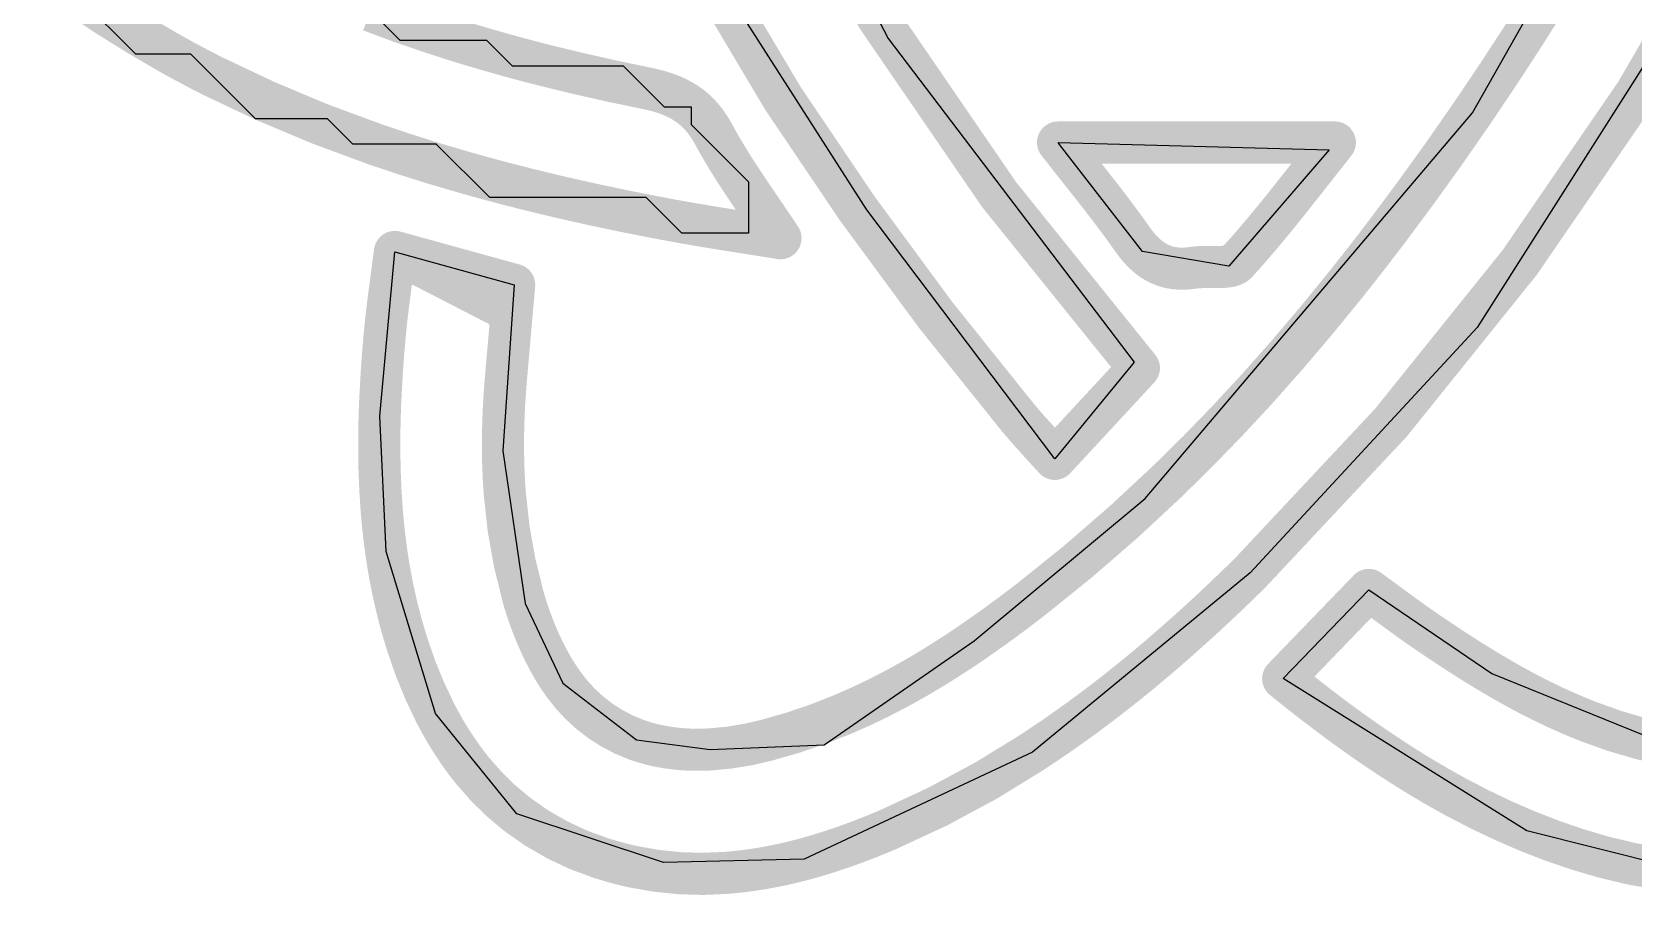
# Model space of a CAD drawing. Header units: millimetres. Extents: x 80 to 209, y 77 to 97.
# Drawn here: x 85.738 to 89.538, y 86.89 to 88.938 of the extents above; entities that cross this region are included whole.
import ezdxf

# ---------------------------------------------------------------- set-up
doc = ezdxf.new("R2010")
doc.units = ezdxf.units.MM
doc.layers.add('TopOverlay', color=2, linetype='Continuous')

msp = doc.modelspace()

# ---------------------------------------------------------------- linework, layer by layer
at = {"layer": 'TopOverlay'}
for p, q in [((87.228, 89.9598), (87.7693, 88.9225)), ((89.1549, 88.7461), (89.6997, 89.7099)), ((89.7884, 89.2154), (89.1663, 88.2367)), ((85.9843, 88.885), (85.738, 89.1312)), ((87.7185, 88.5161), (87.3121, 89.1511)), ((86.4623, 89.0673), (86.6109, 88.9187)), ((86.6109, 88.9187), (86.8161, 88.9187)), ((86.8161, 88.9187), (86.877, 88.8577)), ((87.7693, 88.9225), (88.3525, 88.1542)), ((86.1149, 88.885), (85.9843, 88.885)), ((86.268, 88.7319), (86.1149, 88.885)), ((86.877, 88.8577), (87.1401, 88.8577)), ((87.1401, 88.8577), (87.2377, 88.7602)), ((87.2377, 88.7602), (87.3015, 88.7602)), ((87.3015, 88.7602), (87.3015, 88.7181)), ((88.3789, 87.8303), (89.1549, 88.7461)), ((86.4387, 88.7319), (86.268, 88.7319)), ((86.4989, 88.6718), (86.4387, 88.7319)), ((87.3015, 88.7181), (87.4375, 88.5821)), ((86.6968, 88.6718), (86.4989, 88.6718)), ((86.8237, 88.5448), (86.6968, 88.6718)), ((88.1756, 88.6709), (88.1721, 88.6755)), ((88.1721, 88.6755), (88.8149, 88.658)), ((88.3726, 88.4165), (88.1756, 88.6709)), ((88.8149, 88.658), (88.5772, 88.3819)), ((87.4375, 88.5821), (87.4375, 88.4605)), ((87.1951, 88.5448), (86.8237, 88.5448)), ((87.2795, 88.4605), (87.1951, 88.5448)), ((88.1642, 87.9247), (87.7185, 88.5161)), ((87.4375, 88.4605), (87.2795, 88.4605)), ((86.5627, 88.0264), (86.5989, 88.4158)), ((86.5989, 88.4158), (86.8817, 88.3377)), ((88.5772, 88.3819), (88.3726, 88.4165)), ((86.8817, 88.3377), (86.8552, 87.9438)), ((89.1663, 88.2367), (88.6276, 87.6541)), ((88.3525, 88.1542), (88.1642, 87.9247)), ((86.5782, 87.7052), (86.5627, 88.0264)), ((86.8552, 87.9438), (86.9076, 87.5815)), ((87.9733, 87.4927), (88.3789, 87.8303)), ((86.6952, 87.3202), (86.5782, 87.7052)), ((88.6276, 87.6541), (88.1113, 87.2289)), ((88.7061, 87.4031), (88.9093, 87.6137)), ((88.9093, 87.6137), (89.2011, 87.415)), ((86.9076, 87.5815), (86.9972, 87.3922)), ((87.6169, 87.2461), (87.9733, 87.4927)), ((89.2011, 87.415), (89.6187, 87.2461)), ((86.9972, 87.3922), (87.1719, 87.2581)), ((89.2838, 87.042), (88.7061, 87.4031)), ((86.8879, 87.0819), (86.6952, 87.3202)), ((87.1719, 87.2581), (87.3468, 87.2351)), ((87.3468, 87.2351), (87.6169, 87.2461)), ((88.1113, 87.2289), (87.5697, 86.9746)), ((87.2359, 86.9667), (86.8879, 87.0819)), ((89.6733, 86.9444), (89.2838, 87.042)), ((87.5697, 86.9746), (87.2359, 86.9667))]:
    msp.add_line(p, q, dxfattribs=at)
at = {"layer": 'TopOverlay', "const_width": 0.1}
for points in [[(87.5195, 88.7801, -0.079203), (86.6715, 90.6889)], [(88.3525, 88.1542, -0.058115), (87.4889, 89.4146)], [(89.7884, 89.2154, -0.075748), (88.6276, 87.6541)], [(86.0692, 88.885, -0.023415), (85.8436, 89.0256)], [(89.337, 89.0258, -0.011491), (89.1549, 88.7461)], [(86.7415, 88.9187, -0.015959), (86.5413, 88.9883)], [(86.8476, 88.8872, -0.007293), (86.7415, 88.9187)], [(86.1668, 88.8331, -0.010736), (86.0692, 88.885)], [(86.958, 88.8577, -0.006798), (86.8476, 88.8872)], [(87.1932, 88.8047, -0.012069), (86.958, 88.8577)], [(86.5504, 88.6718, -0.032888), (86.1668, 88.8331)], [(87.1932, 88.8047, -0.010895), (87.2135, 88.8001)], [(87.2135, 88.8001, -0.014445), (87.2329, 88.7947)], [(87.2329, 88.7947, -0.018089), (87.2514, 88.7883)], [(87.2514, 88.7883, -0.02158), (87.269, 88.7805)], [(87.269, 88.7805, -0.05144), (87.3015, 88.7602)], [(87.3015, 88.7602, -0.054888), (87.3303, 88.7319)], [(88.0775, 88.0218, -0.030798), (87.5195, 88.7801)], [(87.3303, 88.7319, -0.04895), (87.3556, 88.6937)], [(89.1549, 88.7461, -0.012202), (88.9507, 88.4621)], [(87.3655, 88.6756, -0.005139), (87.3556, 88.6937)], [(86.7642, 88.6044, -0.014321), (86.5504, 88.6718)], [(87.3758, 88.6577, -0.004606), (87.3655, 88.6756)], [(86.8776, 88.5737, -0.006485), (86.7642, 88.6044)], [(86.9958, 88.5448, -0.006014), (86.8776, 88.5737)], [(87.119, 88.5177, -0.005539), (86.9958, 88.5448)], [(87.2477, 88.4923, -0.005071), (87.119, 88.5177)], [(88.9507, 88.4621, -0.006856), (88.8486, 88.3312)], [(88.3726, 88.4165, -0.041793), (88.3484, 88.4459)], [(88.6319, 88.4311, -0.006861), (88.5953, 88.3899)], [(88.3853, 88.4049, -0.026111), (88.3726, 88.4165)], [(88.3984, 88.3953, -0.029338), (88.3853, 88.4049)], [(88.4265, 88.382, -0.065084), (88.3984, 88.3953)], [(88.4573, 88.3763, -0.063601), (88.4265, 88.382)], [(88.504, 88.3795, -0.005104), (88.5084, 88.3797)], [(88.5502, 88.3799, -0.004281), (88.5353, 88.3799)], [(88.5574, 88.38, -0.005634), (88.5502, 88.3799)], [(88.5644, 88.3804, -0.008482), (88.5574, 88.38)], [(88.571, 88.381, -0.012082), (88.5644, 88.3804)], [(88.5772, 88.3819, -0.016867), (88.571, 88.381)], [(88.5828, 88.3831, -0.023472), (88.5772, 88.3819)], [(88.5877, 88.3849, -0.032735), (88.5828, 88.3831)], [(88.5919, 88.3871, -0.045357), (88.5877, 88.3849)], [(88.5953, 88.3899, -0.060436), (88.5919, 88.3871)], [(88.4738, 88.3763, -0.02782), (88.4573, 88.3764)], [(88.4913, 88.3781, -0.024386), (88.4738, 88.3763)], [(88.4913, 88.3781, -0.015181), (88.4997, 88.3791)], [(88.4997, 88.3791, -0.006027), (88.504, 88.3795)], [(88.8486, 88.3312, -0.015149), (88.643, 88.0897)], [(86.5676, 88.1282, -0.005668), (86.574, 88.2109)], [(86.5627, 88.0264, -0.00456), (86.5647, 88.0762)], [(86.8578, 88.0533, -0.007298), (86.8618, 88.1102)], [(88.643, 88.0897, -0.016787), (88.4334, 87.8734)], [(86.8552, 87.9438, -0.016019), (86.8578, 88.0533)], [(86.5618, 87.9786, -0.004881), (86.5627, 88.0264)], [(86.5676, 87.8016, -0.020065), (86.5617, 87.9554)], [(86.8597, 87.8397, -0.017761), (86.8552, 87.9438)], [(88.4334, 87.8734, -0.027047), (88.1065, 87.5902)], [(86.9027, 87.5982, -0.049574), (86.8597, 87.8397)], [(86.5782, 87.7052, -0.015109), (86.5676, 87.8015)], [(86.5942, 87.6134, -0.016337), (86.5782, 87.7052)], [(88.6276, 87.6541, -0.006774), (88.5395, 87.5695)], [(86.6285, 87.4832, -0.026258), (86.5942, 87.6134)], [(86.9076, 87.5815, -0.005116), (86.9027, 87.5982)], [(88.1065, 87.5902, -0.014332), (87.9733, 87.4927)], [(86.9303, 87.5173, -0.0213), (86.9076, 87.5815)], [(88.5395, 87.5695, -0.007418), (88.4525, 87.4907)], [(86.9648, 87.4439, -0.029026), (86.9303, 87.5173)], [(86.6952, 87.3202, -0.041402), (86.6285, 87.4832)], [(87.9733, 87.4927, -0.00846), (87.9093, 87.4503)], [(88.4525, 87.4907, -0.008069), (88.3665, 87.4173)], [(89.1479, 87.4476, -0.005244), (89.096, 87.4812)], [(86.9972, 87.3922, -0.031865), (86.9648, 87.4439)], [(87.9093, 87.4503, -0.00932), (87.8466, 87.4118)], [(89.2011, 87.415, -0.006703), (89.1479, 87.4476)], [(87.1719, 87.2581, -0.153802), (86.9972, 87.3922)], [(87.8466, 87.4118, -0.01014), (87.7849, 87.3773)], [(88.3665, 87.4173, -0.00871), (88.2811, 87.3494)], [(88.8275, 87.3086, -0.010033), (88.7061, 87.4031)], [(89.2557, 87.3837, -0.008151), (89.2011, 87.415)], [(87.7849, 87.3773, -0.022394), (87.6636, 87.3192)], [(89.3118, 87.3541, -0.009588), (89.2557, 87.3837)], [(89.429, 87.3017, -0.023396), (89.3118, 87.3541)], [(86.7359, 87.2498, -0.024356), (86.6952, 87.3202)], [(87.6636, 87.3192, -0.036425), (87.4825, 87.2574)], [(88.2811, 87.3494, -0.019225), (88.1113, 87.2289)], [(88.8942, 87.2604, -0.007038), (88.8275, 87.3086)], [(89.6187, 87.246, -0.044676), (89.429, 87.3017)], [(86.7815, 87.1866, -0.026592), (86.7359, 87.2498)], [(87.2262, 87.243, -0.036561), (87.1719, 87.2581)], [(87.2846, 87.2353, -0.033644), (87.2262, 87.243)], [(87.4825, 87.2574, -0.050035), (87.3468, 87.2351)], [(88.9647, 87.2126, -0.008338), (88.8942, 87.2604)], [(87.3468, 87.2351, -0.0302), (87.2846, 87.2353)], [(88.1113, 87.2289, -0.043664), (87.769, 87.0449)], [(89.039, 87.1661, -0.009644), (88.9647, 87.2126)], [(86.8879, 87.0819, -0.058027), (86.7815, 87.1866)], [(89.1169, 87.1216, -0.010974), (89.039, 87.1661)], [(89.2838, 87.042, -0.026068), (89.1169, 87.1216)], [(87.0862, 86.9778, -0.086787), (86.8879, 87.0819)], [(87.7004, 87.0172, -0.011699), (87.634, 86.9938)], [(87.769, 87.0449, -0.010466), (87.7004, 87.0172)], [(89.4647, 86.98, -0.031681), (89.2838, 87.042)], [(87.1628, 86.957, -0.025346), (87.0862, 86.9778)], [(87.5697, 86.9746, -0.014273), (87.5072, 86.9597)], [(87.634, 86.9938, -0.012981), (87.5697, 86.9746)], [(89.6733, 86.9444, -0.050168), (89.4647, 86.98)], [(87.3873, 86.9423, -0.073903), (87.1628, 86.957)], [(87.5072, 86.9597, -0.032212), (87.3873, 86.9423)]]:
    msp.add_lwpolyline(points, format="xyb", dxfattribs=at)
at = {"layer": 'TopOverlay', "const_width": 0.05}
for points in [[(86.7165, 88.9187, 1), (86.7665, 88.9187, 1)], [(86.7165, 88.9187, 1), (86.7665, 88.9187, 1)], [(86.0442, 88.885, 1), (86.0942, 88.885, 1)], [(86.0442, 88.885, 1), (86.0942, 88.885, 1)], [(86.8226, 88.8872, 1), (86.8726, 88.8872, 1)], [(86.8226, 88.8872, 1), (86.8726, 88.8872, 1)], [(86.933, 88.8577, 1), (86.983, 88.8577, 1)], [(86.933, 88.8577, 1), (86.983, 88.8577, 1)], [(86.1418, 88.8331, 1), (86.1918, 88.8331, 1)], [(86.1418, 88.8331, 1), (86.1918, 88.8331, 1)], [(87.1682, 88.8047, 1), (87.2182, 88.8047, 1)], [(87.1682, 88.8047, 1), (87.2182, 88.8047, 1)], [(87.1885, 88.8001, 1), (87.2385, 88.8001, 1)], [(87.1885, 88.8001, 1), (87.2385, 88.8001, 1)], [(87.2079, 88.7947, 1), (87.2579, 88.7947, 1)], [(87.2079, 88.7947, 1), (87.2579, 88.7947, 1)], [(87.2264, 88.7883, 1), (87.2764, 88.7883, 1)], [(87.2264, 88.7883, 1), (87.2764, 88.7883, 1)], [(87.244, 88.7805, 1), (87.294, 88.7805, 1)], [(87.244, 88.7805, 1), (87.294, 88.7805, 1)], [(87.2765, 88.7602, 1), (87.3265, 88.7602, 1)], [(87.2765, 88.7602, 1), (87.3265, 88.7602, 1)], [(87.4945, 88.7801, 1), (87.5445, 88.7801, 1)], [(87.4945, 88.7801, 1), (87.5445, 88.7801, 1)], [(87.3053, 88.7319, 1), (87.3553, 88.7319, 1)], [(87.3053, 88.7319, 1), (87.3553, 88.7319, 1)], [(89.1299, 88.7461, 1), (89.1799, 88.7461, 1)], [(89.1299, 88.7461, 1), (89.1799, 88.7461, 1)], [(87.3306, 88.6937, 1), (87.3806, 88.6937, 1)], [(87.3306, 88.6937, 1), (87.3806, 88.6937, 1)], [(86.5254, 88.6718, 1), (86.5754, 88.6718, 1)], [(86.5254, 88.6718, 1), (86.5754, 88.6718, 1)], [(87.3405, 88.6756, 1), (87.3905, 88.6756, 1)], [(87.3405, 88.6756, 1), (87.3905, 88.6756, 1)], [(87.3508, 88.6577, 1), (87.4008, 88.6577, 1)], [(87.3508, 88.6577, 1), (87.4008, 88.6577, 1)], [(88.1471, 88.6755, 1), (88.1971, 88.6755, 1)], [(88.1471, 88.6755, 1), (88.1971, 88.6755, 1)], [(88.1471, 88.6755, 1), (88.1971, 88.6755, 1)], [(88.1489, 88.6732, 1), (88.1989, 88.6732, 1)], [(88.1489, 88.6732, 1), (88.1989, 88.6732, 1)], [(88.1498, 88.6721, 1), (88.1997, 88.6721, 1)], [(88.1498, 88.6721, 1), (88.1997, 88.6721, 1)], [(88.1506, 88.6709, 1), (88.2006, 88.6709, 1)], [(88.1506, 88.6709, 1), (88.2006, 88.6709, 1)], [(88.1515, 88.6698, 1), (88.2015, 88.6698, 1)], [(88.1515, 88.6698, 1), (88.2015, 88.6698, 1)], [(88.1524, 88.6687, 1), (88.2024, 88.6687, 1)], [(88.1524, 88.6687, 1), (88.2024, 88.6687, 1)], [(88.1542, 88.6664, 1), (88.2042, 88.6664, 1)], [(88.1542, 88.6664, 1), (88.2042, 88.6664, 1)], [(88.156, 88.6642, 1), (88.206, 88.6642, 1)], [(88.156, 88.6642, 1), (88.206, 88.6642, 1)], [(88.1592, 88.6601, 1), (88.2092, 88.6601, 1)], [(88.1592, 88.6601, 1), (88.2092, 88.6601, 1)], [(88.1608, 88.658, 1), (88.2108, 88.658, 1)], [(88.1608, 88.658, 1), (88.2108, 88.658, 1)], [(88.1624, 88.656, 1), (88.2124, 88.656, 1)], [(88.1624, 88.656, 1), (88.2124, 88.656, 1)], [(88.164, 88.654, 1), (88.214, 88.654, 1)], [(88.164, 88.654, 1), (88.214, 88.654, 1)], [(88.1656, 88.6519, 1), (88.2156, 88.6519, 1)], [(88.1656, 88.6519, 1), (88.2156, 88.6519, 1)], [(88.1672, 88.6499, 1), (88.2172, 88.6499, 1)], [(88.1672, 88.6499, 1), (88.2172, 88.6499, 1)], [(88.1688, 88.6479, 1), (88.2188, 88.6479, 1)], [(88.1688, 88.6479, 1), (88.2188, 88.6479, 1)], [(88.1704, 88.6459, 1), (88.2204, 88.6459, 1)], [(88.1704, 88.6459, 1), (88.2204, 88.6459, 1)], [(88.7819, 88.6479, 1), (88.8319, 88.6479, 1)], [(88.7819, 88.6479, 1), (88.8319, 88.6479, 1)], [(88.7835, 88.6499, 1), (88.8335, 88.6499, 1)], [(88.7835, 88.6499, 1), (88.8335, 88.6499, 1)], [(88.7851, 88.6519, 1), (88.8351, 88.6519, 1)], [(88.7851, 88.6519, 1), (88.8351, 88.6519, 1)], [(88.7867, 88.654, 1), (88.8367, 88.654, 1)], [(88.7867, 88.654, 1), (88.8367, 88.654, 1)], [(88.7883, 88.656, 1), (88.8383, 88.656, 1)], [(88.7883, 88.656, 1), (88.8383, 88.656, 1)], [(88.7899, 88.658, 1), (88.8399, 88.658, 1)], [(88.7899, 88.658, 1), (88.8399, 88.658, 1)], [(88.7915, 88.6601, 1), (88.8415, 88.6601, 1)], [(88.7915, 88.6601, 1), (88.8415, 88.6601, 1)], [(88.7931, 88.6621, 1), (88.8431, 88.6621, 1)], [(88.7931, 88.6621, 1), (88.8431, 88.6621, 1)], [(88.7947, 88.6642, 1), (88.8447, 88.6642, 1)], [(88.7947, 88.6642, 1), (88.8447, 88.6642, 1)], [(88.7974, 88.6676, 1), (88.8474, 88.6676, 1)], [(88.7974, 88.6676, 1), (88.8474, 88.6676, 1)], [(88.7992, 88.6698, 1), (88.8492, 88.6698, 1)], [(88.7992, 88.6698, 1), (88.8492, 88.6698, 1)], [(88.8001, 88.6709, 1), (88.8501, 88.6709, 1)], [(88.8001, 88.6709, 1), (88.8501, 88.6709, 1)], [(88.801, 88.6721, 1), (88.851, 88.6721, 1)], [(88.801, 88.6721, 1), (88.851, 88.6721, 1)], [(88.8018, 88.6732, 1), (88.8518, 88.6732, 1)], [(88.8018, 88.6732, 1), (88.8518, 88.6732, 1)], [(88.8027, 88.6743, 1), (88.8527, 88.6743, 1)], [(88.8027, 88.6743, 1), (88.8527, 88.6743, 1)], [(88.8036, 88.6755, 1), (88.8536, 88.6755, 1)], [(88.8036, 88.6755, 1), (88.8536, 88.6755, 1)], [(88.8036, 88.6755, 1), (88.8536, 88.6755, 1)], [(87.3615, 88.6399, 1), (87.4115, 88.6399, 1)], [(87.3615, 88.6399, 1), (87.4115, 88.6399, 1)], [(87.3725, 88.6221, 1), (87.4225, 88.6221, 1)], [(87.3725, 88.6221, 1), (87.4225, 88.6221, 1)], [(88.172, 88.6438, 1), (88.222, 88.6438, 1)], [(88.172, 88.6438, 1), (88.222, 88.6438, 1)], [(88.1765, 88.6382, 1), (88.2265, 88.6382, 1)], [(88.1765, 88.6382, 1), (88.2265, 88.6382, 1)], [(88.1787, 88.6353, 1), (88.2287, 88.6353, 1)], [(88.1787, 88.6353, 1), (88.2287, 88.6353, 1)], [(88.1809, 88.6325, 1), (88.2309, 88.6325, 1)], [(88.1809, 88.6325, 1), (88.2309, 88.6325, 1)], [(88.1832, 88.6296, 1), (88.2332, 88.6296, 1)], [(88.1832, 88.6296, 1), (88.2332, 88.6296, 1)], [(88.1854, 88.6268, 1), (88.2354, 88.6268, 1)], [(88.1854, 88.6268, 1), (88.2354, 88.6268, 1)], [(88.1877, 88.6239, 1), (88.2377, 88.6239, 1)], [(88.1877, 88.6239, 1), (88.2377, 88.6239, 1)], [(88.1899, 88.6211, 1), (88.2399, 88.6211, 1)], [(88.1899, 88.6211, 1), (88.2399, 88.6211, 1)], [(88.1921, 88.6183, 1), (88.2421, 88.6183, 1)], [(88.1921, 88.6183, 1), (88.2421, 88.6183, 1)], [(88.1943, 88.6155, 1), (88.2443, 88.6155, 1)], [(88.1943, 88.6155, 1), (88.2443, 88.6155, 1)], [(88.755, 88.6138, 1), (88.805, 88.6138, 1)], [(88.755, 88.6138, 1), (88.805, 88.6138, 1)], [(88.758, 88.6175, 1), (88.808, 88.6175, 1)], [(88.758, 88.6175, 1), (88.808, 88.6175, 1)], [(88.7609, 88.6213, 1), (88.8109, 88.6213, 1)], [(88.7609, 88.6213, 1), (88.8109, 88.6213, 1)], [(88.7639, 88.6251, 1), (88.8139, 88.6251, 1)], [(88.7639, 88.6251, 1), (88.8139, 88.6251, 1)], [(88.7669, 88.6288, 1), (88.8169, 88.6288, 1)], [(88.7669, 88.6288, 1), (88.8169, 88.6288, 1)], [(88.7698, 88.6326, 1), (88.8198, 88.6326, 1)], [(88.7698, 88.6326, 1), (88.8198, 88.6326, 1)], [(88.7728, 88.6363, 1), (88.8228, 88.6363, 1)], [(88.7728, 88.6363, 1), (88.8228, 88.6363, 1)], [(88.7758, 88.6401, 1), (88.8258, 88.6401, 1)], [(88.7758, 88.6401, 1), (88.8258, 88.6401, 1)], [(88.7787, 88.6438, 1), (88.8287, 88.6438, 1)], [(88.7787, 88.6438, 1), (88.8287, 88.6438, 1)], [(86.7392, 88.6044, 1), (86.7892, 88.6044, 1)], [(86.7392, 88.6044, 1), (86.7892, 88.6044, 1)], [(86.8526, 88.5737, 1), (86.9026, 88.5737, 1)], [(86.8526, 88.5737, 1), (86.9026, 88.5737, 1)], [(87.3837, 88.6044, 1), (87.4337, 88.6044, 1)], [(87.3837, 88.6044, 1), (87.4337, 88.6044, 1)], [(87.3953, 88.5867, 1), (87.4453, 88.5867, 1)], [(87.3953, 88.5867, 1), (87.4453, 88.5867, 1)], [(88.2214, 88.5813, 1), (88.2714, 88.5813, 1)], [(88.2214, 88.5813, 1), (88.2714, 88.5813, 1)], [(88.7312, 88.5835, 1), (88.7812, 88.5835, 1)], [(88.7312, 88.5835, 1), (88.7812, 88.5835, 1)], [(88.7491, 88.6063, 1), (88.7991, 88.6063, 1)], [(88.7491, 88.6063, 1), (88.7991, 88.6063, 1)], [(86.9708, 88.5448, 1), (87.0208, 88.5448, 1)], [(86.9708, 88.5448, 1), (87.0208, 88.5448, 1)], [(87.407, 88.5689, 1), (87.457, 88.5689, 1)], [(87.407, 88.5689, 1), (87.457, 88.5689, 1)], [(87.419, 88.5511, 1), (87.469, 88.5511, 1)], [(87.419, 88.5511, 1), (87.469, 88.5511, 1)], [(88.2347, 88.5643, 1), (88.2847, 88.5643, 1)], [(88.2347, 88.5643, 1), (88.2847, 88.5643, 1)], [(88.2479, 88.5475, 1), (88.2979, 88.5475, 1)], [(88.2479, 88.5475, 1), (88.2979, 88.5475, 1)], [(88.6958, 88.5387, 1), (88.7458, 88.5387, 1)], [(88.6958, 88.5387, 1), (88.7458, 88.5387, 1)], [(88.7134, 88.561, 1), (88.7634, 88.561, 1)], [(88.7134, 88.561, 1), (88.7634, 88.561, 1)], [(87.094, 88.5177, 1), (87.144, 88.5177, 1)], [(87.094, 88.5177, 1), (87.144, 88.5177, 1)], [(87.4436, 88.515, 1), (87.4936, 88.515, 1)], [(87.4436, 88.515, 1), (87.4936, 88.515, 1)], [(87.448, 88.5085, 1), (87.498, 88.5085, 1)], [(87.448, 88.5085, 1), (87.498, 88.5085, 1)], [(87.4524, 88.502, 1), (87.5024, 88.502, 1)], [(87.4524, 88.502, 1), (87.5024, 88.502, 1)], [(87.4569, 88.4954, 1), (87.5069, 88.4954, 1)], [(87.4569, 88.4954, 1), (87.5069, 88.4954, 1)], [(88.2609, 88.5307, 1), (88.3109, 88.5307, 1)], [(88.2609, 88.5307, 1), (88.3109, 88.5307, 1)], [(88.2737, 88.5139, 1), (88.3237, 88.5139, 1)], [(88.2737, 88.5139, 1), (88.3237, 88.5139, 1)], [(88.2864, 88.497, 1), (88.3364, 88.497, 1)], [(88.2864, 88.497, 1), (88.3364, 88.497, 1)], [(88.6605, 88.4949, 1), (88.7105, 88.4949, 1)], [(88.6605, 88.4949, 1), (88.7105, 88.4949, 1)], [(88.6781, 88.5167, 1), (88.7281, 88.5167, 1)], [(88.6781, 88.5167, 1), (88.7281, 88.5167, 1)], [(87.2227, 88.4923, 1), (87.2727, 88.4923, 1)], [(87.2227, 88.4923, 1), (87.2727, 88.4923, 1)], [(87.2598, 88.4856, 1), (87.3098, 88.4856, 1)], [(87.2598, 88.4856, 1), (87.3098, 88.4856, 1)], [(87.2784, 88.4824, 1), (87.3284, 88.4824, 1)], [(87.2784, 88.4824, 1), (87.3284, 88.4824, 1)], [(87.2972, 88.4792, 1), (87.3472, 88.4792, 1)], [(87.2972, 88.4792, 1), (87.3472, 88.4792, 1)], [(87.316, 88.476, 1), (87.366, 88.476, 1)], [(87.316, 88.476, 1), (87.366, 88.476, 1)], [(87.335, 88.4729, 1), (87.385, 88.4729, 1)], [(87.335, 88.4729, 1), (87.385, 88.4729, 1)], [(87.3541, 88.4698, 1), (87.4041, 88.4698, 1)], [(87.3541, 88.4698, 1), (87.4041, 88.4698, 1)], [(87.3734, 88.4667, 1), (87.4234, 88.4667, 1)], [(87.3734, 88.4667, 1), (87.4234, 88.4667, 1)], [(87.3928, 88.4636, 1), (87.4428, 88.4636, 1)], [(87.3928, 88.4636, 1), (87.4428, 88.4636, 1)], [(87.4125, 88.4605, 1), (87.4625, 88.4605, 1)], [(87.4125, 88.4605, 1), (87.4625, 88.4605, 1)], [(87.4274, 88.4581, 1), (87.4774, 88.4581, 1)], [(87.4274, 88.4581, 1), (87.4774, 88.4581, 1)], [(87.4349, 88.457, 1), (87.4849, 88.457, 1)], [(87.4349, 88.457, 1), (87.4849, 88.457, 1)], [(87.4424, 88.4558, 1), (87.4924, 88.4558, 1)], [(87.4424, 88.4558, 1), (87.4924, 88.4558, 1)], [(87.4613, 88.4888, 1), (87.5113, 88.4888, 1)], [(87.4613, 88.4888, 1), (87.5113, 88.4888, 1)], [(87.4658, 88.4822, 1), (87.5158, 88.4822, 1)], [(87.4658, 88.4822, 1), (87.5158, 88.4822, 1)], [(87.4703, 88.4756, 1), (87.5203, 88.4756, 1)], [(87.4703, 88.4756, 1), (87.5203, 88.4756, 1)], [(87.4748, 88.4688, 1), (87.5248, 88.4688, 1)], [(87.4748, 88.4688, 1), (87.5248, 88.4688, 1)], [(87.4794, 88.4621, 1), (87.5294, 88.4621, 1)], [(87.4794, 88.4621, 1), (87.5294, 88.4621, 1)], [(88.2989, 88.4801, 1), (88.3489, 88.4801, 1)], [(88.2989, 88.4801, 1), (88.3489, 88.4801, 1)], [(88.3112, 88.4631, 1), (88.3612, 88.4631, 1)], [(88.3112, 88.4631, 1), (88.3612, 88.4631, 1)], [(88.6428, 88.4734, 1), (88.6928, 88.4734, 1)], [(88.6428, 88.4734, 1), (88.6928, 88.4734, 1)], [(88.9257, 88.4621, 1), (88.9757, 88.4621, 1)], [(88.9257, 88.4621, 1), (88.9757, 88.4621, 1)], [(87.45, 88.4546, 1), (87.5, 88.4546, 1)], [(87.45, 88.4546, 1), (87.5, 88.4546, 1)], [(87.4576, 88.4534, 1), (87.5076, 88.4534, 1)], [(87.4576, 88.4534, 1), (87.5076, 88.4534, 1)], [(87.473, 88.4509, 1), (87.523, 88.4509, 1)], [(87.473, 88.4509, 1), (87.523, 88.4509, 1)], [(87.4885, 88.4484, 1), (87.5385, 88.4484, 1)], [(87.4885, 88.4484, 1), (87.5385, 88.4484, 1)], [(88.3234, 88.4459, 1), (88.3734, 88.4459, 1)], [(88.3234, 88.4459, 1), (88.3734, 88.4459, 1)], [(88.6069, 88.4311, 1), (88.6569, 88.4311, 1)], [(88.6069, 88.4311, 1), (88.6569, 88.4311, 1)], [(88.6249, 88.4521, 1), (88.6749, 88.4521, 1)], [(88.6249, 88.4521, 1), (88.6749, 88.4521, 1)], [(86.5694, 88.3812, 1), (86.6194, 88.3812, 1)], [(86.5694, 88.3812, 1), (86.6194, 88.3812, 1)], [(86.5701, 88.387, 1), (86.6201, 88.387, 1)], [(86.5701, 88.387, 1), (86.6201, 88.387, 1)], [(86.5709, 88.3928, 1), (86.6209, 88.3928, 1)], [(86.5709, 88.3928, 1), (86.6209, 88.3928, 1)], [(86.5716, 88.3985, 1), (86.6216, 88.3985, 1)], [(86.5716, 88.3985, 1), (86.6216, 88.3985, 1)], [(86.5724, 88.4043, 1), (86.6224, 88.4043, 1)], [(86.5724, 88.4043, 1), (86.6224, 88.4043, 1)], [(86.5739, 88.4158, 1), (86.6239, 88.4158, 1)], [(86.5739, 88.4158, 1), (86.6239, 88.4158, 1)], [(86.5739, 88.4158, 1), (86.6239, 88.4158, 1)], [(88.3476, 88.4165, 1), (88.3976, 88.4165, 1)], [(88.3476, 88.4165, 1), (88.3976, 88.4165, 1)], [(88.3603, 88.4049, 1), (88.4103, 88.4049, 1)], [(88.3603, 88.4049, 1), (88.4103, 88.4049, 1)], [(88.3734, 88.3953, 1), (88.4234, 88.3953, 1)], [(88.3734, 88.3953, 1), (88.4234, 88.3953, 1)], [(88.4015, 88.382, 1), (88.4515, 88.382, 1)], [(88.4015, 88.382, 1), (88.4515, 88.382, 1)], [(88.4834, 88.3797, 1), (88.5334, 88.3797, 1)], [(88.4834, 88.3797, 1), (88.5334, 88.3797, 1)], [(88.4878, 88.3799, 1), (88.5378, 88.3799, 1)], [(88.4878, 88.3799, 1), (88.5378, 88.3799, 1)], [(88.4923, 88.38, 1), (88.5423, 88.38, 1)], [(88.4923, 88.38, 1), (88.5423, 88.38, 1)], [(88.4968, 88.38, 1), (88.5468, 88.38, 1)], [(88.4968, 88.38, 1), (88.5468, 88.38, 1)], [(88.5013, 88.38, 1), (88.5513, 88.38, 1)], [(88.5013, 88.38, 1), (88.5513, 88.38, 1)], [(88.5058, 88.38, 1), (88.5558, 88.38, 1)], [(88.5058, 88.38, 1), (88.5558, 88.38, 1)], [(88.5103, 88.3799, 1), (88.5603, 88.3799, 1)], [(88.5103, 88.3799, 1), (88.5603, 88.3799, 1)], [(88.5252, 88.3799, 1), (88.5752, 88.3799, 1)], [(88.5252, 88.3799, 1), (88.5752, 88.3799, 1)], [(88.5324, 88.38, 1), (88.5824, 88.38, 1)], [(88.5324, 88.38, 1), (88.5824, 88.38, 1)], [(88.5394, 88.3804, 1), (88.5894, 88.3804, 1)], [(88.5394, 88.3804, 1), (88.5894, 88.3804, 1)], [(88.546, 88.381, 1), (88.596, 88.381, 1)], [(88.546, 88.381, 1), (88.596, 88.381, 1)], [(88.5522, 88.3819, 1), (88.6022, 88.3819, 1)], [(88.5522, 88.3819, 1), (88.6022, 88.3819, 1)], [(88.5578, 88.3831, 1), (88.6078, 88.3831, 1)], [(88.5578, 88.3831, 1), (88.6078, 88.3831, 1)], [(88.5627, 88.3849, 1), (88.6127, 88.3849, 1)], [(88.5627, 88.3849, 1), (88.6127, 88.3849, 1)], [(88.5669, 88.3871, 1), (88.6169, 88.3871, 1)], [(88.5669, 88.3871, 1), (88.6169, 88.3871, 1)], [(88.5703, 88.3899, 1), (88.6203, 88.3899, 1)], [(88.5703, 88.3899, 1), (88.6203, 88.3899, 1)], [(86.5663, 88.3583, 1), (86.6163, 88.3583, 1)], [(86.5663, 88.3583, 1), (86.6163, 88.3583, 1)], [(86.5671, 88.364, 1), (86.6171, 88.364, 1)], [(86.5671, 88.364, 1), (86.6171, 88.364, 1)], [(86.5679, 88.3697, 1), (86.6179, 88.3697, 1)], [(86.5679, 88.3697, 1), (86.6179, 88.3697, 1)], [(86.5686, 88.3755, 1), (86.6186, 88.3755, 1)], [(86.5686, 88.3755, 1), (86.6186, 88.3755, 1)], [(88.4323, 88.3763, 1), (88.4823, 88.3763, 1)], [(88.4323, 88.3764, 1), (88.4823, 88.3764, 1)], [(88.4488, 88.3763, 1), (88.4988, 88.3763, 1)], [(88.4488, 88.3763, 1), (88.4988, 88.3763, 1)], [(88.4663, 88.3781, 1), (88.5163, 88.3781, 1)], [(88.4663, 88.3781, 1), (88.5163, 88.3781, 1)], [(88.4747, 88.3791, 1), (88.5247, 88.3791, 1)], [(88.4747, 88.3791, 1), (88.5247, 88.3791, 1)], [(88.479, 88.3795, 1), (88.529, 88.3795, 1)], [(88.479, 88.3795, 1), (88.529, 88.3795, 1)], [(86.5603, 88.3126, 1), (86.6103, 88.3126, 1)], [(86.5603, 88.3126, 1), (86.6103, 88.3126, 1)], [(86.5623, 88.3277, 1), (86.6123, 88.3277, 1)], [(86.5623, 88.3277, 1), (86.6123, 88.3277, 1)], [(86.8567, 88.3377, 1), (86.9067, 88.3377, 1)], [(86.8567, 88.3377, 1), (86.9067, 88.3377, 1)], [(88.8236, 88.3312, 1), (88.8736, 88.3312, 1)], [(88.8236, 88.3312, 1), (88.8736, 88.3312, 1)], [(86.5549, 88.2683, 1), (86.6049, 88.2683, 1)], [(86.5549, 88.2683, 1), (86.6049, 88.2683, 1)], [(86.5566, 88.2829, 1), (86.6066, 88.2829, 1)], [(86.5566, 88.2829, 1), (86.6066, 88.2829, 1)], [(86.5584, 88.2977, 1), (86.6084, 88.2977, 1)], [(86.5584, 88.2977, 1), (86.6084, 88.2977, 1)], [(86.851, 88.2731, 1), (86.901, 88.2731, 1)], [(86.851, 88.2731, 1), (86.901, 88.2731, 1)], [(86.851, 88.2731, 1), (86.901, 88.2731, 1)], [(86.5517, 88.2394, 1), (86.6017, 88.2394, 1)], [(86.5517, 88.2394, 1), (86.6017, 88.2394, 1)], [(86.5532, 88.2538, 1), (86.6032, 88.2538, 1)], [(86.5532, 88.2538, 1), (86.6032, 88.2538, 1)], [(86.8472, 88.2303, 1), (86.8972, 88.2303, 1)], [(86.8472, 88.2303, 1), (86.8972, 88.2303, 1)], [(86.848, 88.2389, 1), (86.898, 88.2389, 1)], [(86.848, 88.2389, 1), (86.898, 88.2389, 1)], [(86.8487, 88.2474, 1), (86.8987, 88.2474, 1)], [(86.8487, 88.2474, 1), (86.8987, 88.2474, 1)], [(86.8495, 88.256, 1), (86.8995, 88.256, 1)], [(86.8495, 88.256, 1), (86.8995, 88.256, 1)], [(86.8502, 88.2646, 1), (86.9002, 88.2646, 1)], [(86.8502, 88.2646, 1), (86.9002, 88.2646, 1)], [(86.549, 88.2109, 1), (86.599, 88.2109, 1)], [(86.549, 88.2109, 1), (86.599, 88.2109, 1)], [(86.5503, 88.2251, 1), (86.6003, 88.2251, 1)], [(86.5503, 88.2251, 1), (86.6003, 88.2251, 1)], [(86.845, 88.2047, 1), (86.895, 88.2047, 1)], [(86.845, 88.2047, 1), (86.895, 88.2047, 1)], [(86.8458, 88.2132, 1), (86.8958, 88.2132, 1)], [(86.8458, 88.2132, 1), (86.8958, 88.2132, 1)], [(86.8465, 88.2218, 1), (86.8965, 88.2218, 1)], [(86.8465, 88.2218, 1), (86.8965, 88.2218, 1)], [(86.8435, 88.1876, 1), (86.8935, 88.1876, 1)], [(86.8435, 88.1876, 1), (86.8935, 88.1876, 1)], [(88.3275, 88.1542, 1), (88.3775, 88.1542, 1)], [(88.3275, 88.1542, 1), (88.3775, 88.1542, 1)], [(88.3287, 88.1528, 1), (88.3787, 88.1528, 1)], [(88.3287, 88.1528, 1), (88.3787, 88.1528, 1)], [(86.5426, 88.1282, 1), (86.5926, 88.1282, 1)], [(86.5426, 88.1282, 1), (86.5926, 88.1282, 1)], [(88.3299, 88.1514, 1), (88.3799, 88.1514, 1)], [(88.3299, 88.1514, 1), (88.3799, 88.1514, 1)], [(88.331, 88.1499, 1), (88.381, 88.1499, 1)], [(88.331, 88.1499, 1), (88.381, 88.1499, 1)], [(88.3322, 88.1485, 1), (88.3822, 88.1485, 1)], [(88.3322, 88.1485, 1), (88.3822, 88.1485, 1)], [(88.3333, 88.1471, 1), (88.3833, 88.1471, 1)], [(88.3333, 88.1471, 1), (88.3833, 88.1471, 1)], [(88.3344, 88.1457, 1), (88.3844, 88.1457, 1)], [(88.3344, 88.1457, 1), (88.3844, 88.1457, 1)], [(88.3355, 88.1443, 1), (88.3855, 88.1443, 1)], [(88.3355, 88.1443, 1), (88.3855, 88.1443, 1)], [(88.3366, 88.1429, 1), (88.3866, 88.1429, 1)], [(88.3366, 88.1429, 1), (88.3866, 88.1429, 1)], [(88.3387, 88.1402, 1), (88.3887, 88.1402, 1)], [(88.3387, 88.1402, 1), (88.3887, 88.1402, 1)], [(88.3387, 88.1402, 1), (88.3887, 88.1402, 1)], [(86.5397, 88.0762, 1), (86.5897, 88.0762, 1)], [(86.5397, 88.0762, 1), (86.5897, 88.0762, 1)], [(86.8368, 88.1102, 1), (86.8868, 88.1102, 1)], [(86.8368, 88.1102, 1), (86.8868, 88.1102, 1)], [(88.618, 88.0897, 1), (88.668, 88.0897, 1)], [(88.618, 88.0897, 1), (88.668, 88.0897, 1)], [(86.8328, 88.0533, 1), (86.8828, 88.0533, 1)], [(86.8328, 88.0533, 1), (86.8828, 88.0533, 1)], [(86.5377, 88.0264, 1), (86.5877, 88.0264, 1)], [(86.5377, 88.0264, 1), (86.5877, 88.0264, 1)], [(88.0525, 88.0218, 1), (88.1025, 88.0218, 1)], [(88.0525, 88.0218, 1), (88.1025, 88.0218, 1)], [(88.0639, 88.0085, 1), (88.1139, 88.0085, 1)], [(88.0639, 88.0085, 1), (88.1139, 88.0085, 1)], [(88.0697, 88.0018, 1), (88.1197, 88.0018, 1)], [(88.0697, 88.0018, 1), (88.1197, 88.0018, 1)], [(86.5368, 87.9786, 1), (86.5868, 87.9786, 1)], [(86.5368, 87.9786, 1), (86.5868, 87.9786, 1)], [(88.0756, 87.9951, 1), (88.1256, 87.9951, 1)], [(88.0756, 87.9951, 1), (88.1256, 87.9951, 1)], [(88.0815, 87.9884, 1), (88.1315, 87.9884, 1)], [(88.0815, 87.9884, 1), (88.1315, 87.9884, 1)], [(88.0876, 87.9817, 1), (88.1376, 87.9817, 1)], [(88.0876, 87.9817, 1), (88.1376, 87.9817, 1)], [(88.0937, 87.9749, 1), (88.1437, 87.9749, 1)], [(88.0937, 87.9749, 1), (88.1437, 87.9749, 1)], [(88.0999, 87.968, 1), (88.1498, 87.968, 1)], [(88.0999, 87.968, 1), (88.1498, 87.968, 1)], [(86.5367, 87.9554, 1), (86.5867, 87.9554, 1)], [(86.5367, 87.9554, 1), (86.5867, 87.9554, 1)], [(86.8302, 87.9438, 1), (86.8802, 87.9438, 1)], [(86.8302, 87.9438, 1), (86.8802, 87.9438, 1)], [(88.1061, 87.9611, 1), (88.1561, 87.9611, 1)], [(88.1061, 87.9611, 1), (88.1561, 87.9611, 1)], [(88.1124, 87.9542, 1), (88.1624, 87.9542, 1)], [(88.1124, 87.9542, 1), (88.1624, 87.9542, 1)], [(88.1177, 87.9485, 1), (88.1677, 87.9485, 1)], [(88.1177, 87.9485, 1), (88.1677, 87.9485, 1)], [(88.1203, 87.9456, 1), (88.1703, 87.9456, 1)], [(88.1203, 87.9456, 1), (88.1703, 87.9456, 1)], [(88.1229, 87.9427, 1), (88.1729, 87.9427, 1)], [(88.1229, 87.9427, 1), (88.1729, 87.9427, 1)], [(88.1256, 87.9397, 1), (88.1756, 87.9397, 1)], [(88.1256, 87.9397, 1), (88.1756, 87.9397, 1)], [(88.1283, 87.9368, 1), (88.1783, 87.9368, 1)], [(88.1283, 87.9368, 1), (88.1783, 87.9368, 1)], [(88.131, 87.9338, 1), (88.181, 87.9338, 1)], [(88.131, 87.9338, 1), (88.181, 87.9338, 1)], [(88.1337, 87.9308, 1), (88.1837, 87.9308, 1)], [(88.1337, 87.9308, 1), (88.1837, 87.9308, 1)], [(88.1365, 87.9278, 1), (88.1865, 87.9278, 1)], [(88.1365, 87.9278, 1), (88.1865, 87.9278, 1)], [(88.1392, 87.9247, 1), (88.1892, 87.9247, 1)], [(88.1392, 87.9247, 1), (88.1892, 87.9247, 1)], [(88.1392, 87.9247, 1), (88.1892, 87.9247, 1)], [(88.4084, 87.8734, 1), (88.4584, 87.8734, 1)], [(88.4084, 87.8734, 1), (88.4584, 87.8734, 1)], [(86.8347, 87.8397, 1), (86.8847, 87.8397, 1)], [(86.8347, 87.8397, 1), (86.8847, 87.8397, 1)], [(86.5426, 87.8016, 1), (86.5926, 87.8016, 1)], [(86.5426, 87.8015, 1), (86.5926, 87.8015, 1)], [(86.5532, 87.7052, 1), (86.6032, 87.7052, 1)], [(86.5532, 87.7052, 1), (86.6032, 87.7052, 1)], [(88.6026, 87.6541, 1), (88.6526, 87.6541, 1)], [(88.6026, 87.6541, 1), (88.6526, 87.6541, 1)], [(86.5692, 87.6134, 1), (86.6192, 87.6134, 1)], [(86.5692, 87.6134, 1), (86.6192, 87.6134, 1)], [(86.8777, 87.5982, 1), (86.9277, 87.5982, 1)], [(86.8777, 87.5982, 1), (86.9277, 87.5982, 1)], [(88.0815, 87.5902, 1), (88.1315, 87.5902, 1)], [(88.0815, 87.5902, 1), (88.1315, 87.5902, 1)], [(88.8843, 87.6137, 1), (88.9343, 87.6137, 1)], [(88.8843, 87.6137, 1), (88.9343, 87.6137, 1)], [(88.8843, 87.6137, 1), (88.9343, 87.6137, 1)], [(88.8881, 87.6109, 1), (88.9381, 87.6109, 1)], [(88.8881, 87.6109, 1), (88.9381, 87.6109, 1)], [(88.8919, 87.6081, 1), (88.9419, 87.6081, 1)], [(88.8919, 87.6081, 1), (88.9419, 87.6081, 1)], [(88.8957, 87.6053, 1), (88.9457, 87.6053, 1)], [(88.8957, 87.6053, 1), (88.9457, 87.6053, 1)], [(88.8995, 87.6025, 1), (88.9495, 87.6025, 1)], [(88.8995, 87.6025, 1), (88.9495, 87.6025, 1)], [(88.9033, 87.5997, 1), (88.9532, 87.5997, 1)], [(88.9033, 87.5997, 1), (88.9532, 87.5997, 1)], [(88.907, 87.5969, 1), (88.957, 87.5969, 1)], [(88.907, 87.5969, 1), (88.957, 87.5969, 1)], [(88.9108, 87.5942, 1), (88.9608, 87.5942, 1)], [(88.9108, 87.5942, 1), (88.9608, 87.5942, 1)], [(88.9146, 87.5914, 1), (88.9646, 87.5914, 1)], [(88.9146, 87.5914, 1), (88.9646, 87.5914, 1)], [(88.9221, 87.5859, 1), (88.9721, 87.5859, 1)], [(88.9221, 87.5859, 1), (88.9721, 87.5859, 1)], [(86.8826, 87.5815, 1), (86.9326, 87.5815, 1)], [(86.8826, 87.5815, 1), (86.9326, 87.5815, 1)], [(88.5145, 87.5695, 1), (88.5645, 87.5695, 1)], [(88.5145, 87.5695, 1), (88.5645, 87.5695, 1)], [(88.9317, 87.5788, 1), (88.9817, 87.5788, 1)], [(88.9317, 87.5788, 1), (88.9817, 87.5788, 1)], [(88.9414, 87.5717, 1), (88.9914, 87.5717, 1)], [(88.9414, 87.5717, 1), (88.9914, 87.5717, 1)], [(88.9511, 87.5646, 1), (89.0011, 87.5646, 1)], [(88.9511, 87.5646, 1), (89.0011, 87.5646, 1)], [(88.9608, 87.5574, 1), (89.0108, 87.5574, 1)], [(88.9608, 87.5574, 1), (89.0108, 87.5574, 1)], [(88.9707, 87.5503, 1), (89.0207, 87.5503, 1)], [(88.9707, 87.5503, 1), (89.0207, 87.5503, 1)], [(86.9053, 87.5173, 1), (86.9553, 87.5173, 1)], [(86.9053, 87.5173, 1), (86.9553, 87.5173, 1)], [(88.9805, 87.5432, 1), (89.0305, 87.5432, 1)], [(88.9805, 87.5432, 1), (89.0305, 87.5432, 1)], [(88.9904, 87.5361, 1), (89.0404, 87.5361, 1)], [(88.9904, 87.5361, 1), (89.0404, 87.5361, 1)], [(89.0003, 87.5291, 1), (89.0503, 87.5291, 1)], [(89.0003, 87.5291, 1), (89.0503, 87.5291, 1)], [(89.0202, 87.5153, 1), (89.0702, 87.5153, 1)], [(89.0202, 87.5153, 1), (89.0702, 87.5153, 1)], [(86.6035, 87.4832, 1), (86.6535, 87.4832, 1)], [(86.6035, 87.4832, 1), (86.6535, 87.4832, 1)], [(87.9483, 87.4927, 1), (87.9983, 87.4927, 1)], [(87.9483, 87.4927, 1), (87.9983, 87.4927, 1)], [(88.4275, 87.4907, 1), (88.4775, 87.4907, 1)], [(88.4275, 87.4907, 1), (88.4775, 87.4907, 1)], [(89.071, 87.4812, 1), (89.1209, 87.4812, 1)], [(89.071, 87.4812, 1), (89.1209, 87.4812, 1)], [(86.9398, 87.4439, 1), (86.9898, 87.4439, 1)], [(86.9398, 87.4439, 1), (86.9898, 87.4439, 1)], [(87.8843, 87.4503, 1), (87.9343, 87.4503, 1)], [(87.8843, 87.4503, 1), (87.9343, 87.4503, 1)], [(89.1229, 87.4476, 1), (89.1729, 87.4476, 1)], [(89.1229, 87.4476, 1), (89.1729, 87.4476, 1)], [(86.9722, 87.3922, 1), (87.0222, 87.3922, 1)], [(86.9722, 87.3922, 1), (87.0222, 87.3922, 1)], [(87.8216, 87.4118, 1), (87.8716, 87.4118, 1)], [(87.8216, 87.4118, 1), (87.8716, 87.4118, 1)], [(88.3415, 87.4173, 1), (88.3915, 87.4173, 1)], [(88.3415, 87.4173, 1), (88.3915, 87.4173, 1)], [(88.6811, 87.4031, 1), (88.7311, 87.4031, 1)], [(88.6811, 87.4031, 1), (88.7311, 87.4031, 1)], [(88.6811, 87.4031, 1), (88.7311, 87.4031, 1)], [(89.1761, 87.415, 1), (89.2261, 87.415, 1)], [(89.1761, 87.415, 1), (89.2261, 87.415, 1)], [(87.7599, 87.3773, 1), (87.8099, 87.3773, 1)], [(87.7599, 87.3773, 1), (87.8099, 87.3773, 1)], [(89.2307, 87.3837, 1), (89.2807, 87.3837, 1)], [(89.2307, 87.3837, 1), (89.2807, 87.3837, 1)], [(89.2868, 87.3541, 1), (89.3368, 87.3541, 1)], [(89.2868, 87.3541, 1), (89.3368, 87.3541, 1)], [(86.6702, 87.3202, 1), (86.7202, 87.3202, 1)], [(86.6702, 87.3202, 1), (86.7202, 87.3202, 1)], [(87.6386, 87.3192, 1), (87.6886, 87.3192, 1)], [(87.6386, 87.3192, 1), (87.6886, 87.3192, 1)], [(88.2561, 87.3494, 1), (88.3061, 87.3494, 1)], [(88.2561, 87.3494, 1), (88.3061, 87.3494, 1)], [(88.8025, 87.3086, 1), (88.8525, 87.3086, 1)], [(88.8026, 87.3086, 1), (88.8525, 87.3086, 1)], [(89.404, 87.3017, 1), (89.454, 87.3017, 1)], [(89.404, 87.3017, 1), (89.454, 87.3017, 1)], [(86.7109, 87.2498, 1), (86.7609, 87.2498, 1)], [(86.7109, 87.2498, 1), (86.7609, 87.2498, 1)], [(87.1469, 87.2581, 1), (87.1969, 87.2581, 1)], [(87.1469, 87.2581, 1), (87.1969, 87.2581, 1)], [(87.2012, 87.243, 1), (87.2512, 87.243, 1)], [(87.2012, 87.243, 1), (87.2512, 87.243, 1)], [(87.4575, 87.2574, 1), (87.5075, 87.2574, 1)], [(87.4575, 87.2574, 1), (87.5075, 87.2574, 1)], [(88.8692, 87.2604, 1), (88.9192, 87.2604, 1)], [(88.8692, 87.2604, 1), (88.9192, 87.2604, 1)], [(87.2596, 87.2353, 1), (87.3096, 87.2353, 1)], [(87.2596, 87.2353, 1), (87.3096, 87.2353, 1)], [(87.3218, 87.2351, 1), (87.3718, 87.2351, 1)], [(87.3218, 87.2351, 1), (87.3718, 87.2351, 1)], [(88.0863, 87.2289, 1), (88.1363, 87.2289, 1)], [(88.0863, 87.2289, 1), (88.1363, 87.2289, 1)], [(88.9397, 87.2126, 1), (88.9897, 87.2126, 1)], [(88.9397, 87.2126, 1), (88.9897, 87.2126, 1)], [(86.7565, 87.1866, 1), (86.8065, 87.1866, 1)], [(86.7565, 87.1866, 1), (86.8065, 87.1866, 1)], [(89.014, 87.1661, 1), (89.064, 87.1661, 1)], [(89.014, 87.1661, 1), (89.0639, 87.1661, 1)], [(89.0919, 87.1216, 1), (89.1419, 87.1216, 1)], [(89.0919, 87.1216, 1), (89.1419, 87.1216, 1)], [(86.8629, 87.0819, 1), (86.9129, 87.0819, 1)], [(86.8629, 87.0819, 1), (86.9129, 87.0819, 1)], [(87.6754, 87.0172, 1), (87.7254, 87.0172, 1)], [(87.6754, 87.0172, 1), (87.7254, 87.0172, 1)], [(87.744, 87.0449, 1), (87.794, 87.0449, 1)], [(87.744, 87.0449, 1), (87.794, 87.0449, 1)], [(89.2588, 87.042, 1), (89.3088, 87.042, 1)], [(89.2588, 87.042, 1), (89.3088, 87.042, 1)], [(87.0612, 86.9778, 1), (87.1112, 86.9778, 1)], [(87.0612, 86.9778, 1), (87.1112, 86.9778, 1)], [(87.5447, 86.9746, 1), (87.5947, 86.9746, 1)], [(87.5447, 86.9746, 1), (87.5947, 86.9746, 1)], [(87.609, 86.9938, 1), (87.659, 86.9938, 1)], [(87.609, 86.9938, 1), (87.659, 86.9938, 1)], [(89.4397, 86.98, 1), (89.4897, 86.98, 1)], [(89.4397, 86.98, 1), (89.4897, 86.98, 1)], [(87.1378, 86.957, 1), (87.1878, 86.957, 1)], [(87.1378, 86.957, 1), (87.1878, 86.957, 1)], [(87.3623, 86.9423, 1), (87.4123, 86.9423, 1)], [(87.3623, 86.9423, 1), (87.4123, 86.9423, 1)], [(87.4822, 86.9597, 1), (87.5322, 86.9597, 1)], [(87.4822, 86.9597, 1), (87.5322, 86.9597, 1)]]:
    msp.add_lwpolyline(points, format="xyb", close=True, dxfattribs=at)
at = {"layer": 'TopOverlay', "const_width": 0.1}
for points in [[(87.3758, 88.6577), (87.3865, 88.6399)], [(88.1721, 88.6755), (88.1739, 88.6732)], [(88.1721, 88.6755), (88.8286, 88.6755)], [(88.1721, 88.6755), (88.8286, 88.6755)], [(88.1739, 88.6732), (88.1747, 88.6721)], [(88.1747, 88.6721), (88.1756, 88.6709)], [(88.1756, 88.6709), (88.1765, 88.6698)], [(88.1765, 88.6698), (88.1774, 88.6687)], [(88.1774, 88.6687), (88.1792, 88.6664)], [(88.1792, 88.6664), (88.181, 88.6642)], [(88.181, 88.6642), (88.1842, 88.6601)], [(88.1842, 88.6601), (88.1858, 88.658)], [(88.1858, 88.658), (88.1874, 88.656)], [(88.1874, 88.656), (88.189, 88.654)], [(88.189, 88.654), (88.1906, 88.6519)], [(88.1906, 88.6519), (88.1922, 88.6499)], [(88.1922, 88.6499), (88.1938, 88.6479)], [(88.1938, 88.6479), (88.1954, 88.6459)], [(88.1954, 88.6459), (88.197, 88.6438)], [(88.8037, 88.6438), (88.8069, 88.6479)], [(88.8069, 88.6479), (88.8085, 88.6499)], [(88.8085, 88.6499), (88.8101, 88.6519)], [(88.8101, 88.6519), (88.8117, 88.654)], [(88.8117, 88.654), (88.8133, 88.656)], [(88.8133, 88.656), (88.8149, 88.658)], [(88.8149, 88.658), (88.8165, 88.6601)], [(88.8165, 88.6601), (88.8181, 88.6621)], [(88.8181, 88.6621), (88.8197, 88.6642)], [(88.8197, 88.6642), (88.8224, 88.6676)], [(88.8224, 88.6676), (88.8242, 88.6698)], [(88.8242, 88.6698), (88.8251, 88.6709)], [(88.8251, 88.6709), (88.826, 88.6721)], [(88.826, 88.6721), (88.8268, 88.6732)], [(88.8268, 88.6732), (88.8277, 88.6743)], [(88.8277, 88.6743), (88.8286, 88.6755)], [(87.3865, 88.6399), (87.3975, 88.6221)], [(87.3975, 88.6221), (87.4087, 88.6044)], [(88.197, 88.6438), (88.2015, 88.6382)], [(88.2015, 88.6382), (88.2037, 88.6353)], [(88.2037, 88.6353), (88.2059, 88.6325)], [(88.2059, 88.6325), (88.2082, 88.6296)], [(88.2082, 88.6296), (88.2104, 88.6268)], [(88.2104, 88.6268), (88.2127, 88.6239)], [(88.2127, 88.6239), (88.2149, 88.6211)], [(88.2149, 88.6211), (88.2171, 88.6183)], [(88.2171, 88.6183), (88.2193, 88.6155)], [(88.2193, 88.6155), (88.2464, 88.5813)], [(88.7741, 88.6063), (88.78, 88.6138)], [(88.78, 88.6138), (88.783, 88.6175)], [(88.783, 88.6175), (88.7859, 88.6213)], [(88.7859, 88.6213), (88.7889, 88.6251)], [(88.7889, 88.6251), (88.7919, 88.6288)], [(88.7919, 88.6288), (88.7948, 88.6326)], [(88.7948, 88.6326), (88.7978, 88.6363)], [(88.7978, 88.6363), (88.8008, 88.6401)], [(88.8008, 88.6401), (88.8037, 88.6438)], [(87.4087, 88.6044), (87.4203, 88.5867)], [(87.4203, 88.5867), (87.432, 88.5689)], [(88.2464, 88.5813), (88.2597, 88.5643)], [(88.7384, 88.561), (88.7562, 88.5835)], [(88.7562, 88.5835), (88.7741, 88.6063)], [(87.432, 88.5689), (87.444, 88.5511)], [(87.444, 88.5511), (87.4686, 88.515)], [(88.2597, 88.5643), (88.2729, 88.5475)], [(88.2729, 88.5475), (88.2859, 88.5307)], [(88.7031, 88.5167), (88.7208, 88.5387)], [(88.7208, 88.5387), (88.7384, 88.561)], [(87.4686, 88.515), (87.473, 88.5085)], [(87.473, 88.5085), (87.4774, 88.502)], [(87.4774, 88.502), (87.4819, 88.4954)], [(87.4819, 88.4954), (87.4863, 88.4888)], [(88.2859, 88.5307), (88.2987, 88.5139)], [(88.2987, 88.5139), (88.3114, 88.497)], [(88.3114, 88.497), (88.3239, 88.4801)], [(88.6678, 88.4734), (88.6855, 88.4949)], [(88.6855, 88.4949), (88.7031, 88.5167)], [(87.2477, 88.4923), (87.2848, 88.4856)], [(87.2848, 88.4856), (87.3034, 88.4824)], [(87.3034, 88.4824), (87.3222, 88.4792)], [(87.3222, 88.4792), (87.341, 88.476)], [(87.341, 88.476), (87.36, 88.4729)], [(87.36, 88.4729), (87.3791, 88.4698)], [(87.3791, 88.4698), (87.3984, 88.4667)], [(87.3984, 88.4667), (87.4178, 88.4636)], [(87.4178, 88.4636), (87.4375, 88.4605)], [(87.4375, 88.4605), (87.4524, 88.4581)], [(87.4524, 88.4581), (87.4599, 88.457)], [(87.4599, 88.457), (87.4674, 88.4558)], [(87.4674, 88.4558), (87.475, 88.4546)], [(87.4863, 88.4888), (87.4908, 88.4822)], [(87.4908, 88.4822), (87.4953, 88.4756)], [(87.4953, 88.4756), (87.4998, 88.4688)], [(87.4998, 88.4688), (87.5044, 88.4621)], [(87.5044, 88.4621), (87.5135, 88.4484)], [(88.3239, 88.4801), (88.3362, 88.4631)], [(88.3362, 88.4631), (88.3484, 88.4459)], [(88.6499, 88.4521), (88.6678, 88.4734)], [(87.475, 88.4546), (87.4826, 88.4534)], [(87.4826, 88.4534), (87.498, 88.4509)], [(87.498, 88.4509), (87.5135, 88.4484)], [(88.6319, 88.4311), (88.6499, 88.4521)], [(86.5936, 88.3755), (86.5944, 88.3812)], [(86.5944, 88.3812), (86.5951, 88.387)], [(86.5951, 88.387), (86.5959, 88.3928)], [(86.5959, 88.3928), (86.5966, 88.3985)], [(86.5966, 88.3985), (86.5974, 88.4043)], [(86.5974, 88.4043), (86.5989, 88.4158)], [(86.5989, 88.4158), (86.8817, 88.3377)], [(86.5989, 88.4158), (86.876, 88.2731)], [(88.5084, 88.3797), (88.5128, 88.3799)], [(88.5128, 88.3799), (88.5173, 88.38)], [(88.5173, 88.38), (88.5218, 88.38)], [(88.5218, 88.38), (88.5263, 88.38)], [(88.5263, 88.38), (88.5308, 88.38)], [(88.5308, 88.38), (88.5353, 88.3799)], [(86.5873, 88.3277), (86.5913, 88.3583)], [(86.5913, 88.3583), (86.5921, 88.364)], [(86.5921, 88.364), (86.5929, 88.3697)], [(86.5929, 88.3697), (86.5936, 88.3755)], [(86.5834, 88.2977), (86.5853, 88.3126)], [(86.5853, 88.3126), (86.5873, 88.3277)], [(86.876, 88.2731), (86.8817, 88.3377)], [(86.5782, 88.2538), (86.5799, 88.2683)], [(86.5799, 88.2683), (86.5816, 88.2829)], [(86.5816, 88.2829), (86.5834, 88.2977)], [(86.8752, 88.2646), (86.876, 88.2731)], [(86.5753, 88.2251), (86.5767, 88.2394)], [(86.5767, 88.2394), (86.5782, 88.2538)], [(86.8715, 88.2218), (86.8722, 88.2303)], [(86.8722, 88.2303), (86.873, 88.2389)], [(86.873, 88.2389), (86.8737, 88.2474)], [(86.8737, 88.2474), (86.8745, 88.256)], [(86.8745, 88.256), (86.8752, 88.2646)], [(86.574, 88.2109), (86.5753, 88.2251)], [(86.8685, 88.1876), (86.87, 88.2047)], [(86.87, 88.2047), (86.8708, 88.2132)], [(86.8708, 88.2132), (86.8715, 88.2218)], [(86.8618, 88.1102), (86.8685, 88.1876)], [(88.3525, 88.1542), (88.3537, 88.1528)], [(88.3537, 88.1528), (88.3549, 88.1514)], [(86.5647, 88.0762), (86.5676, 88.1282)], [(88.1642, 87.9247), (88.3637, 88.1402)], [(88.1642, 87.9247), (88.3637, 88.1402)], [(88.3549, 88.1514), (88.356, 88.1499)], [(88.356, 88.1499), (88.3572, 88.1485)], [(88.3572, 88.1485), (88.3583, 88.1471)], [(88.3583, 88.1471), (88.3594, 88.1457)], [(88.3594, 88.1457), (88.3605, 88.1443)], [(88.3605, 88.1443), (88.3616, 88.1429)], [(88.3616, 88.1429), (88.3637, 88.1402)], [(88.0775, 88.0218), (88.0889, 88.0085)], [(88.0889, 88.0085), (88.0947, 88.0018)], [(88.0947, 88.0018), (88.1006, 87.9951)], [(86.5617, 87.9554), (86.5618, 87.9786)], [(88.1006, 87.9951), (88.1065, 87.9884)], [(88.1065, 87.9884), (88.1126, 87.9817)], [(88.1126, 87.9817), (88.1187, 87.9749)], [(88.1187, 87.9749), (88.1249, 87.968)], [(88.1249, 87.968), (88.1311, 87.9611)], [(88.1311, 87.9611), (88.1374, 87.9542)], [(88.1374, 87.9542), (88.1427, 87.9485)], [(88.1427, 87.9485), (88.1453, 87.9456)], [(88.1453, 87.9456), (88.1479, 87.9427)], [(88.1479, 87.9427), (88.1506, 87.9397)], [(88.1506, 87.9397), (88.1533, 87.9368)], [(88.1533, 87.9368), (88.156, 87.9338)], [(88.156, 87.9338), (88.1587, 87.9308)], [(88.1587, 87.9308), (88.1615, 87.9278)], [(88.1615, 87.9278), (88.1642, 87.9247)], [(88.7061, 87.4031), (88.9093, 87.6137)], [(88.7061, 87.4031), (88.9093, 87.6137)], [(88.9093, 87.6137), (88.9131, 87.6109)], [(88.9131, 87.6109), (88.9169, 87.6081)], [(88.9169, 87.6081), (88.9207, 87.6053)], [(88.9207, 87.6053), (88.9245, 87.6025)], [(88.9245, 87.6025), (88.9282, 87.5997)], [(88.9282, 87.5997), (88.932, 87.5969)], [(88.932, 87.5969), (88.9358, 87.5942)], [(88.9358, 87.5942), (88.9396, 87.5914)], [(88.9396, 87.5914), (88.9471, 87.5859)], [(88.9471, 87.5859), (88.9567, 87.5788)], [(88.9567, 87.5788), (88.9664, 87.5717)], [(88.9664, 87.5717), (88.9761, 87.5646)], [(88.9761, 87.5646), (88.9858, 87.5574)], [(88.9858, 87.5574), (88.9957, 87.5503)], [(88.9957, 87.5503), (89.0055, 87.5432)], [(89.0055, 87.5432), (89.0154, 87.5361)], [(89.0154, 87.5361), (89.0253, 87.5291)], [(89.0253, 87.5291), (89.0452, 87.5153)], [(89.0452, 87.5153), (89.096, 87.4812)]]:
    msp.add_lwpolyline(points, dxfattribs=at)

doc.saveas('drawing.dxf')
